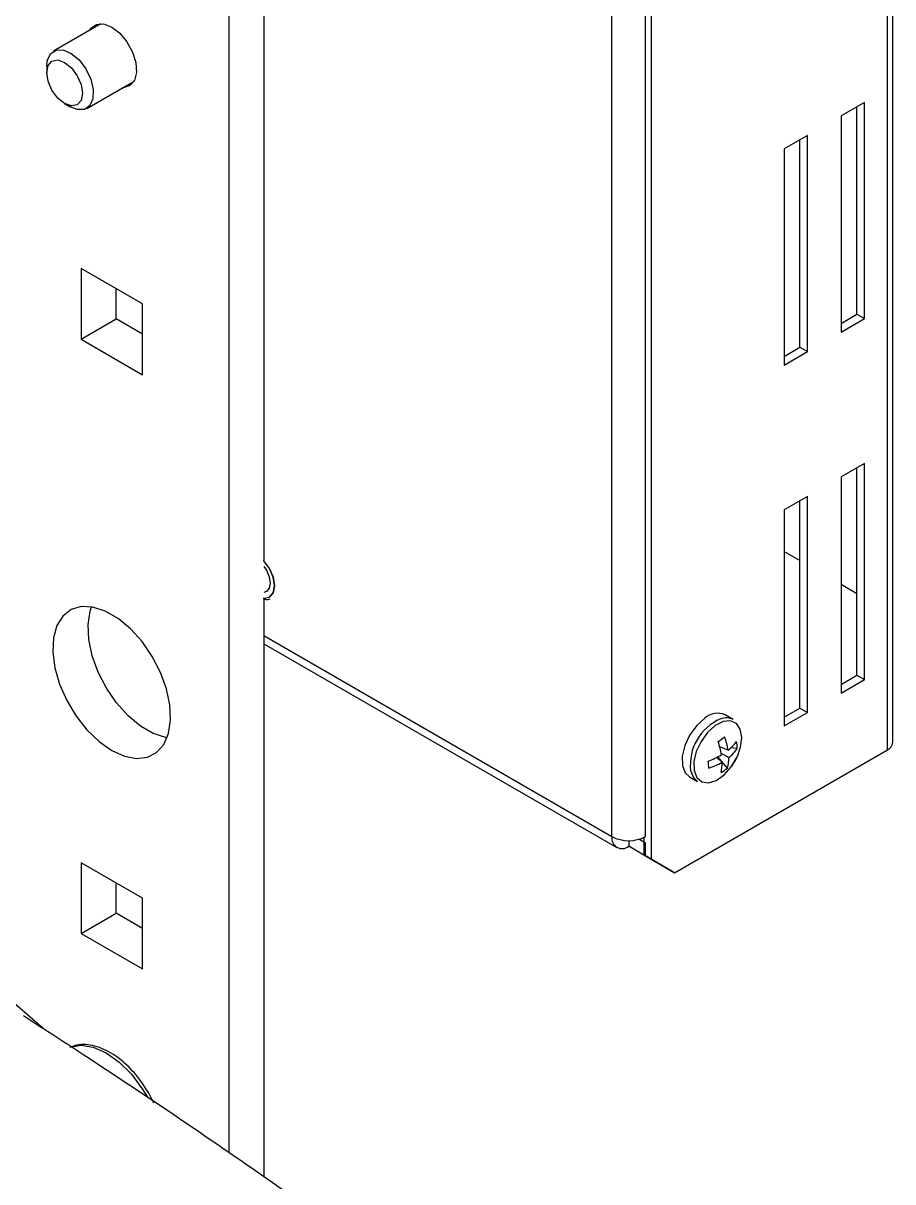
# Model space of a CAD drawing. Extents: x 7 to 135, y 3 to 97.
# Drawn here: x 100.761 to 104.047, y 11.696 to 16.074 of the extents above; entities that cross this region are included whole.
import ezdxf

# ---------------------------------------------------------------- set-up
doc = ezdxf.new("R2010")
doc.units = 0
doc.header["$MEASUREMENT"] = 0
doc.layers.add('OBJECT', color=7, linetype='CONTINUOUS')

msp = doc.modelspace()

# ---------------------------------------------------------------- linework, layer by layer
at = {"layer": 'OBJECT'}
for p, q in [((104.047, 13.3567), (104.047, 18.8887)), ((104.0265, 13.3281), (104.0265, 18.8602)), ((103.1337, 18.2427), (103.1337, 12.9148)), ((102.9852, 13.0005), (102.9852, 18.1815)), ((103.1125, 13.0005), (103.1125, 18.1815)), ((101.67, 17.8384), (101.67, 14.0429)), ((101.5371, 17.7616), (101.5371, 11.8069)), ((101.0546, 16.0719), (100.8755, 15.9685)), ((100.8496, 15.9112), (100.8496, 15.8869)), ((101.0005, 15.7519), (101.1796, 15.8553)), ((100.9169, 15.7703), (100.938, 15.7581)), ((103.9398, 15.7742), (103.8514, 15.7232)), ((103.9398, 14.9577), (103.9398, 15.7742)), ((103.8514, 15.7232), (103.8514, 14.9067)), ((103.9115, 14.974), (103.9115, 15.7579)), ((103.7242, 15.6497), (103.6358, 15.5987)), ((103.6959, 14.8495), (103.6959, 15.6334)), ((103.7242, 14.8332), (103.7242, 15.6497)), ((103.6358, 15.5987), (103.6358, 14.7821)), ((101.2111, 15.0135), (100.9792, 15.1474)), ((100.9792, 15.1474), (100.9792, 14.8796)), ((101.1121, 14.9563), (101.1121, 15.0707)), ((101.2111, 14.7457), (101.2111, 15.0135)), ((103.8514, 14.9393), (103.9115, 14.974)), ((103.9115, 14.974), (103.9398, 14.9577)), ((100.9792, 14.8796), (101.1121, 14.9563)), ((101.2111, 14.8992), (101.1121, 14.9563)), ((103.8514, 14.9067), (103.9398, 14.9577)), ((100.9792, 14.8796), (101.2111, 14.7457)), ((103.6358, 14.8148), (103.6959, 14.8495)), ((103.6959, 14.8495), (103.7242, 14.8332)), ((103.6358, 14.7821), (103.7242, 14.8332)), ((103.9398, 14.4106), (103.8514, 14.3596)), ((103.9398, 13.5941), (103.9398, 14.4106)), ((103.8514, 14.3596), (103.8514, 13.543)), ((103.9115, 13.6104), (103.9115, 14.3943)), ((103.7242, 14.2861), (103.6358, 14.2351)), ((103.7242, 13.4696), (103.7242, 14.2861)), ((103.6358, 14.2351), (103.6358, 13.4185)), ((103.6959, 13.4859), (103.6959, 14.2698)), ((103.6358, 14.0782), (103.6959, 14.0435)), ((103.8514, 13.9537), (103.9115, 13.919)), ((101.67, 13.9012), (101.67, 11.7141)), ((101.6914, 13.9054), (101.6915, 13.9054)), ((101.67, 13.7598), (102.9852, 13.0005)), ((101.67, 13.7293), (103.0039, 12.9593)), ((103.8514, 13.5757), (103.9115, 13.6104)), ((103.8514, 13.543), (103.9398, 13.5941)), ((103.9115, 13.6104), (103.9398, 13.5941)), ((103.6358, 13.4512), (103.6959, 13.4859)), ((103.6959, 13.4859), (103.7242, 13.4696)), ((103.444, 13.4426), (103.4133, 13.4603)), ((103.6358, 13.4185), (103.7242, 13.4696)), ((103.2221, 12.8637), (104.0265, 13.3281)), ((103.4249, 13.3276), (103.3928, 13.3396)), ((103.398, 13.3377), (103.3932, 13.338)), ((103.3981, 13.3157), (103.4276, 13.2993)), ((103.4592, 13.3338), (103.4341, 13.3354)), ((103.4018, 13.2813), (103.3801, 13.2991)), ((103.4219, 13.2593), (103.3859, 13.3021)), ((103.2784, 13.2265), (103.309, 13.2088)), ((103.0489, 12.9853), (103.0489, 12.9638)), ((103.1125, 12.927), (103.0489, 12.9638)), ((103.1125, 12.976), (103.0876, 12.9904)), ((103.1054, 12.9968), (103.1054, 12.9311)), ((103.1125, 12.927), (103.1125, 12.976)), ((103.1054, 12.9311), (103.1337, 12.9148)), ((103.1938, 12.8801), (103.1054, 12.9311)), ((103.1337, 12.9148), (103.2221, 12.8637)), ((101.2111, 12.7681), (100.9792, 12.9019)), ((100.9792, 12.9019), (100.9792, 12.6341)), ((103.2221, 12.8637), (103.1938, 12.8801)), ((101.1121, 12.7109), (101.1121, 12.8252)), ((101.2111, 12.5002), (101.2111, 12.7681)), ((100.9792, 12.6341), (101.1121, 12.7109)), ((101.2111, 12.6537), (101.1121, 12.7109)), ((100.9792, 12.6341), (101.2111, 12.5002)), ((100.8355, 12.2748), (100.7274, 12.3698))]:
    msp.add_line(p, q, dxfattribs=at)
at = {"layer": 'OBJECT', "flags": 128}
for points in [[(101.0107, 16.0465), (101.0167, 16.0554), (101.0376, 16.0695), (101.0647, 16.0708), (101.0951, 16.0591)], [(101.0951, 16.0591), (101.1256, 16.0357), (101.1527, 16.0031), (101.1736, 15.9648), (101.186, 15.925), (101.1885, 15.8881), (101.1809, 15.8579), (101.1641, 15.8378), (101.1397, 15.83), (101.1357, 15.83)], [(100.8496, 15.9112), (100.8517, 15.9321), (100.8634, 15.9581), (100.8842, 15.9722), (100.9114, 15.9729), (100.9419, 15.9599), (100.9718, 15.9349)], [(100.9427, 15.905), (100.9646, 15.8755), (100.9792, 15.8419), (100.9843, 15.8091), (100.9792, 15.7823), (100.9645, 15.7656), (100.9427, 15.7613), (100.9169, 15.7703), (100.8911, 15.7911), (100.8693, 15.8206), (100.8547, 15.8542), (100.8496, 15.887), (100.8547, 15.9138), (100.8693, 15.9306), (100.8912, 15.9348), (100.917, 15.9258), (100.9427, 15.905)], [(100.9718, 15.9349), (100.9977, 15.9009), (101.0164, 15.862), (101.0256, 15.8229), (101.0243, 15.7883), (101.0125, 15.7623), (100.9918, 15.7481), (100.9645, 15.7475), (100.938, 15.7581)], [(101.6678, 13.9013), (101.67, 13.9011), (101.6916, 13.9053), (101.706, 13.9219), (101.7111, 13.9483), (101.706, 13.9807), (101.6916, 14.0139), (101.67, 14.043), (101.67, 14.0431)], [(101.67, 13.9012), (101.6914, 13.9054), (101.7058, 13.9219), (101.7108, 13.9483), (101.7058, 13.9806), (101.6914, 14.0138), (101.6699, 14.0428)], [(101.6915, 13.9054), (101.6915, 13.9054), (101.7059, 13.922), (101.7109, 13.9484), (101.7059, 13.9807), (101.6915, 14.0139), (101.67, 14.0429)], [(101.67, 14.0211), (101.6796, 14.007), (101.6903, 13.9822), (101.694, 13.9582), (101.6903, 13.9385), (101.6796, 13.9261), (101.67, 13.923)], [(101.0951, 13.3257), (101.143, 13.3041), (101.1887, 13.2955), (101.2299, 13.3004), (101.2649, 13.3184), (101.2919, 13.3489), (101.3098, 13.3902), (101.3175, 13.4406), (101.3149, 13.4977), (101.302, 13.5587), (101.2795, 13.6209), (101.2483, 13.6813), (101.21, 13.7371), (101.1663, 13.7856), (101.1192, 13.8248), (101.071, 13.8526), (101.024, 13.8678), (100.9803, 13.8696), (100.942, 13.8581), (100.9108, 13.8337), (100.8882, 13.7976), (100.8753, 13.7515), (100.8727, 13.6974), (100.8805, 13.638), (100.8983, 13.5761), (100.9254, 13.5144), (100.9603, 13.456), (101.0016, 13.4035), (101.0472, 13.3594), (101.0951, 13.3257)], [(101.3044, 13.374), (101.2992, 13.3749), (101.2521, 13.3901), (101.204, 13.4179), (101.1569, 13.457), (101.1132, 13.5056), (101.0749, 13.5614), (101.0437, 13.6218), (101.0211, 13.6839), (101.0083, 13.745), (101.0057, 13.802), (101.0134, 13.8524), (101.0188, 13.8686)], [(103.3361, 13.4474), (103.3058, 13.4203), (103.2798, 13.3849), (103.261, 13.345), (103.2514, 13.3049), (103.252, 13.269), (103.2628, 13.2411), (103.2784, 13.2265)], [(103.3758, 13.4199), (103.3469, 13.3941), (103.3222, 13.3603), (103.3042, 13.3222), (103.2951, 13.284), (103.2957, 13.2497), (103.306, 13.2232), (103.3248, 13.2072), (103.3503, 13.2035), (103.3794, 13.2125), (103.4093, 13.2333), (103.4365, 13.2635), (103.4376, 13.2651)], [(103.4596, 13.3032), (103.4718, 13.3386), (103.4762, 13.3754), (103.4707, 13.4062), (103.4559, 13.4278), (103.4334, 13.4377), (103.4057, 13.435), (103.3758, 13.4199)], [(103.4376, 13.2651), (103.4581, 13.2999), (103.4596, 13.3032)], [(103.283, 13.2497), (103.2935, 13.2234), (103.309, 13.2088)], [(100.9365, 12.2042), (100.9381, 12.2048), (100.9793, 12.2122), (101.0255, 12.2048), (101.0743, 12.1832), (101.1231, 12.1485), (101.1693, 12.1025), (101.2104, 12.0476), (101.2298, 12.0153)]]:
    msp.add_lwpolyline(points, dxfattribs=at)
at = {"layer": 'OBJECT'}
for centre, radius, start, end in [((103.4688, 13.2724), 0.1872, 112.7002, 186.951), ((103.3846, 13.3944), 0.0719, 66.4635, 132.5021), ((103.4175, 13.3881), 0.0606, 63.9966, 110.1536), ((102.7925, 14.2394), 1.0614, 304.0524, 305.6368), ((103.0809, 13.2584), 0.3224, 9.1473, 18.3868), ((103.1796, 13.284), 0.2492, 10.0722, 21.8665), ((103.3175, 13.4641), 0.1737, 308.1982, 323.2726), ((103.3326, 13.3352), 0.1267, 359.3654, 11.3738), ((104.012, 13.3602), 0.0352, 294.3747, 354.3052), ((103.2402, 13.5741), 0.3085, 290.7423, 301.0093), ((103.328, 13.4223), 0.1583, 309.0084, 326.0143), ((100.3647, 12.9917), 2.9992, 5.1165, 5.6227), ((103.2757, 13.4974), 0.2502, 287.7405, 300.2657), ((103.2649, 13.2757), 0.137, 345.9736, 2.3458), ((103.3046, 13.2964), 0.123, 342.4392, 1.3448), ((103.2583, 13.394), 0.2208, 324.2814, 335.724), ((103.3225, 13.3764), 0.1536, 299.3637, 310.3255), ((103.024, 12.9942), 0.0393, 170.786, 309.2033), ((103.0489, 13.1233), 0.1383, 242.6097, 297.3903)]:
    msp.add_arc(centre, radius, start, end, dxfattribs=at)
for points, knots in [([(101.6721, 13.8979), (101.6766, 13.8966), (101.6847, 13.8943), (101.6914, 13.8976), (101.6943, 13.8991)], [0, 0, 0, 0, 0.562441, 1, 1, 1, 1]), ([(101.5813, 10.3231), (101.417, 10.4395), (101.0827, 10.6764), (100.5717, 11.0274), (100.0433, 11.3819), (99.513, 11.7278), (98.9855, 12.0628), (98.4652, 12.384), (97.9411, 12.6991), (97.5904, 12.9023), (97.4144, 13.0042)], [0, 0, 0, 0, 0.118989, 0.241992, 0.369009, 0.500039, 0.623805, 0.748387, 0.873785, 1, 1, 1, 1]), ([(97.4243, 13.0219), (97.773, 12.8182), (98.4702, 12.411), (99.5141, 11.7548), (100.5556, 11.0691), (101.2469, 10.583), (101.5924, 10.3399)], [0, 0, 0, 0, 0.25003, 0.5000579, 0.7500548, 1, 1, 1, 1]), ([(103.344, 10.4768), (103.2746, 10.5318), (103.035, 10.7218), (102.6163, 11.0373), (102.0883, 11.4236), (101.5511, 11.7994), (101.1087, 12.0994), (100.8429, 12.2703), (100.7614, 12.3227)], [0, 0, 0, 0, 0.083949, 0.289789, 0.495873, 0.702164, 0.908626, 1, 1, 1, 1]), ([(101.2352, 12.0307), (101.2243, 12.0482), (101.2089, 12.0728), (101.1827, 12.1053), (101.1594, 12.1307), (101.1302, 12.1569), (101.0987, 12.1795), (101.0654, 12.1976), (101.0311, 12.21), (100.9964, 12.2155), (100.9648, 12.2144), (100.9467, 12.2073), (100.939, 12.2042)], [0, 0, 0, 0, 0.141277, 0.198322, 0.291954, 0.387413, 0.488262, 0.592, 0.698112, 0.806366, 0.917426, 1, 1, 1, 1]), ([(101.2538, 11.9945), (101.2528, 11.9969), (101.2475, 12.0092), (101.2407, 12.0211), (101.2352, 12.0307)], [0, 0, 0, 0, 0.186497, 1, 1, 1, 1])]:
    msp.add_open_spline(points, degree=3, knots=knots, dxfattribs=at)

doc.saveas('drawing.dxf')
